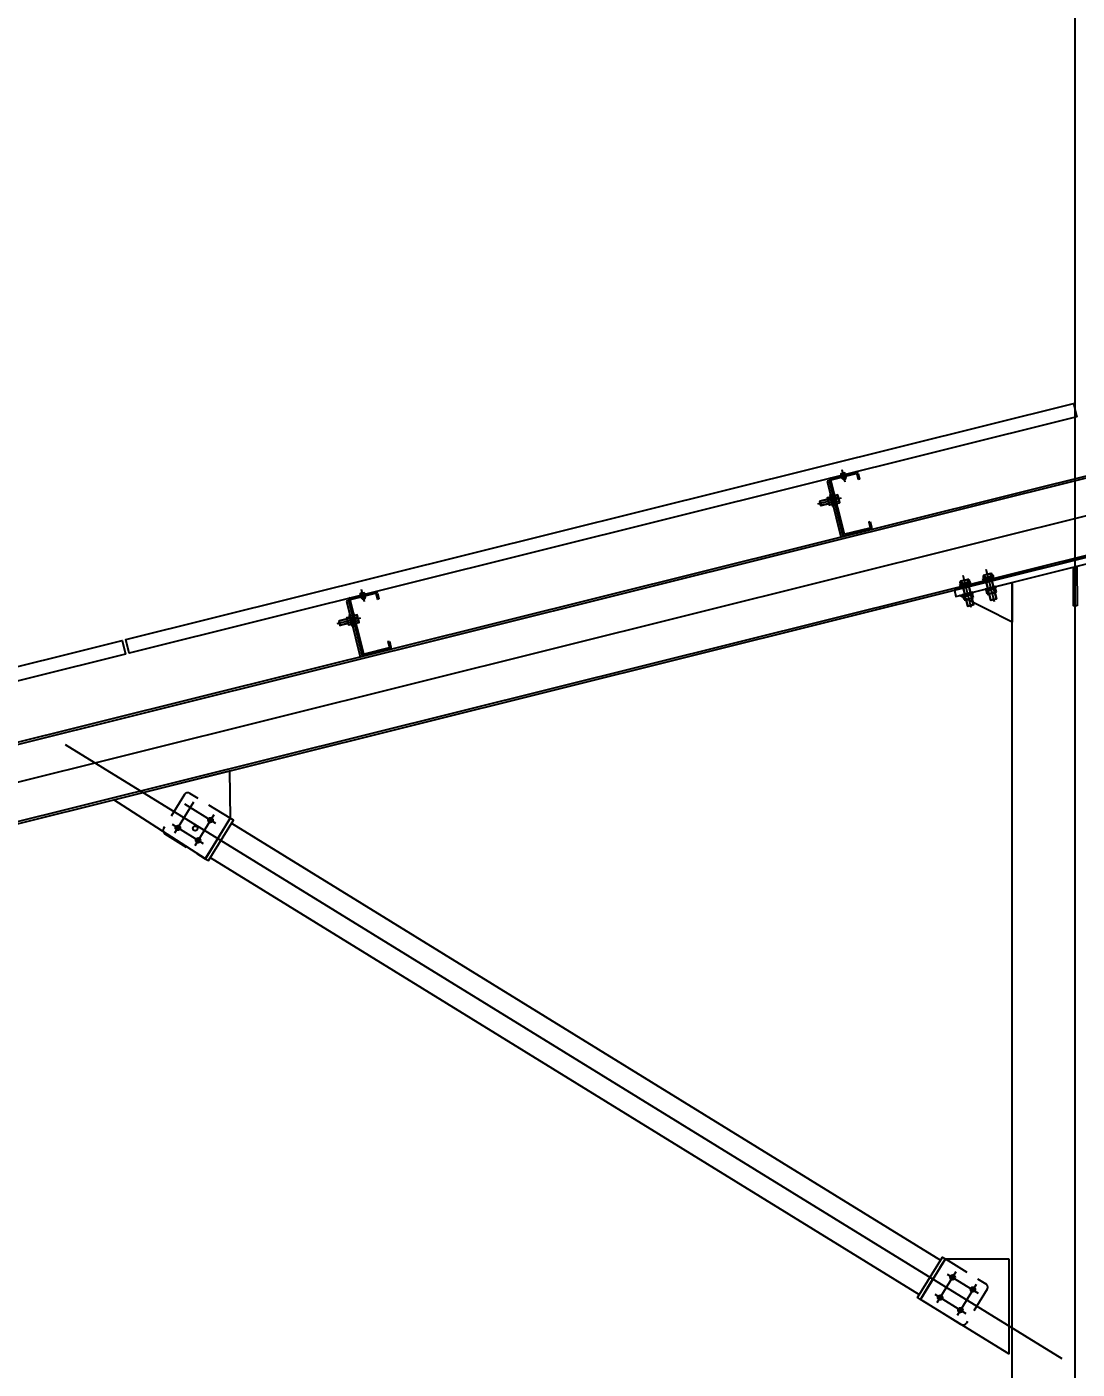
# Model space of a CAD drawing. Header units: millimetres. Extents: x 10297564 to 11610295, y -9287743 to -8409454.
# Drawn here: x 10846479 to 10849129, y -9269981 to -9266593 of the extents above; entities that cross this region are included whole.
import ezdxf

# ---------------------------------------------------------------- set-up
doc = ezdxf.new("R2010")
doc.units = ezdxf.units.MM
doc.header["$LTSCALE"] = 100
for name, pattern in [('CEN', [62, 60, -1, 0, -1]), ('CEN1', [22, 15, -3, 1, -3]), ('HIDDEN2', [4.7625, 3.175, -1.5875])]:
    doc.linetypes.add(name, pattern=pattern)
for name, color, linetype in [('0-TEXT', 7, 'Continuous'), ('BOLT', 210, 'Continuous'), ('CEN', 1, 'CEN1'), ('dim', 7, 'Continuous'), ('H형강', 3, 'Continuous'), ('module', 5, 'Continuous'), ('PLATE', 6, 'Continuous'), ('원형강관', 4, 'Continuous'), ('태양광', 255, 'Continuous')]:
    doc.layers.add(name, color=color, linetype=linetype)
doc.styles.add('돋음', font='Dotum.ttf')
doc.dimstyles.new('NDIM-150', dxfattribs={"dimscale": 75, "dimtxt": 3.5, "dimasz": 1, "dimexe": 2, "dimexo": 1, "dimgap": 1, "dimtad": 1, "dimdec": 0, "dimzin": 0, "dimdsep": 46, "dimtxsty": '돋음', "dimblk": 'dotk', "dimcen": 2, "dimdle": 2, "dimclrd": 4, "dimclre": 4, "dimclrt": 7, "dimadec": 0, "dimazin": 0, "dimtfac": 1, "dimtdec": 0, "dimtix": 1, "dimtmove": 2, "dimatfit": 3, "dimldrblk": 'DIMDOT', "dimfxl": 1, "dimtolj": 1, "dimtzin": 0, "dimlwd": -1, "dimlwe": -1, "dimarcsym": 0})

# ---------------------------------------------------------------- blocks, each defined once
blk = doc.blocks.new('A$C408A3C2D')
at = {"layer": '0-TEXT', "color": 1}
for p, q in [((0.9, 15.4), (0, 8.2)), ((2, 8), (0, 8.2)), ((1.9, 7.4), (0.9, 0)), ((1.9, 7.4), (3.9, 7.2)), ((2.9, 15.4), (2, 8)), ((2.9, 0), (3.9, 7.2))]:
    blk.add_line(p, q, dxfattribs=at)
for points in [[(2.9, 7.3), (2.9, 15.4), (0.9, 15.4)], [(0.9, 8.1), (0.9, 0), (2.9, 0)]]:
    blk.add_lwpolyline(points, dxfattribs=at)
blk = doc.blocks.new('M16-70L-1')
at = {"layer": 'BOLT', "color": 8}
for p, q in [((-50731.9, 395004), (-50729.8, 394998)), ((-50712, 395012.1), (-50730.1, 395005.5)), ((-50707.4, 395006.2), (-50729.8, 394998)), ((-50727.9, 395006.3), (-50725.5, 394999.6)), ((-50725.4, 394997.4), (-50716.8, 394973.9)), ((-50724.4, 394997.7), (-50715.8, 394974.2)), ((-50714.2, 395011.3), (-50711.8, 395004.6)), ((-50711.4, 395002.5), (-50702.8, 394979)), ((-50710.4, 395002.8), (-50701.8, 394979.3)), ((-50709.6, 395012.1), (-50707.4, 395006.2)), ((-50696.5, 394976.2), (-50718.9, 394968)), ((-50716, 394960), (-50718.9, 394968)), ((-50716.1, 394971.9, 0), (-50716.1, 394971.9, 0)), ((-50715.1, 394972.2, 0), (-50715.1, 394972.2, 0)), ((-50711.3, 394960.8), (-50714.5, 394969.6)), ((-50695.5, 394966.5), (-50713.5, 394960)), ((-50712, 394960.5, 0), (-50706.4, 394945.1)), ((-50711, 394960.9, 0), (-50705, 394944.4)), ((-50691.3, 394950.5), (-50706.4, 394945.1)), ((-50692, 394949.2), (-50705, 394944.4)), ((-50702.1, 394977, 0), (-50702.1, 394977, 0)), ((-50701.1, 394977.3, 0), (-50701.1, 394977.3, 0)), ((-50697.6, 394965.8), (-50700.8, 394974.6)), ((-50698, 394965.6, 0), (-50692, 394949.2)), ((-50697, 394966, 0), (-50691.3, 394950.5)), ((-50693.6, 394968.1), (-50696.5, 394976.2)), ((-50691.3, 394950.5), (-50692, 394949.2)), ((-50706.4, 394945.1), (-50705, 394944.4))]:
    blk.add_line(p, q, dxfattribs=at)
for points in [[(-50731.8, 394997.3), (-50731, 394995.3), (-50704.7, 395004.9), (-50705.5, 395006.9)], [(-50722.5, 394971.8), (-50721.8, 394969.8), (-50695.4, 394979.4), (-50696.2, 394981.4)]]:
    blk.add_lwpolyline(points, close=True, dxfattribs=at)
for centre, radius, start, end in [((-50728.8, 395002.2), 3.57, 71.1418, 150.2499), ((-50709.2, 394976.3), 34.6, 97.717, 122.2531), ((-50710.8, 395008.7), 3.57, 69.7253, 148.8334), ((-50714.7, 394963.3), 3.57, 249.7253, 328.8334), ((-50716.3, 394995.8), 34.6, 277.717, 302.2531), ((-50696.7, 394969.9), 3.57, 251.1418, 330.2499)]:
    blk.add_arc(centre, radius, start, end, dxfattribs=at)
at = {"layer": 'CEN'}
blk.add_line((-50725.7, 395021.7), (-50697, 394942.8, 0), dxfattribs=at)
at = {"layer": 'BOLT', "color": 8, "xscale": 1.333333333333333, "yscale": 1.333333333333333, "zscale": 1.333333333333333, "rotation": 289.9875833299714}
blk.add_blockref('A$C408A3C2D', (-50718.8, 394972.2), dxfattribs=at)
blk = doc.blocks.new('M12-50L-1')
at = {"layer": 'CEN', "color": 1, "extrusion": (3.14065e-05, -8.8997e-05, 1)}
blk.add_line((10603646.8, -9122705.5, 0), (10603588.9, -9122726.6, 0), dxfattribs=at)
at = {"layer": '태양광', "extrusion": (3.14065e-05, -8.8997e-05, 1)}
for p, q in [((10603613.6, -9122712, 0), (10603593.2, -9122719.4, 0)), ((10603593.2, -9122719.4, 0), (10603593.6, -9122718.5, 0)), ((10603593.2, -9122719.4, 0), (10603596.8, -9122729.4, 0)), ((10603613.4, -9122711.3, 0), (10603593.6, -9122718.5, 0)), ((10603593.6, -9122718.5, 0), (10603597.7, -9122729.8, 0)), ((10603617.2, -9122721.9, 0), (10603596.8, -9122729.4, 0)), ((10603596.8, -9122729.4, 0), (10603597.7, -9122729.8, 0)), ((10603617.5, -9122722.6, 0), (10603597.7, -9122729.8, 0)), ((10603630.5, -9122705.1, 0), (10603621.8, -9122708.2, 0)), ((10603626.3, -9122707.4, 0), (10603622.1, -9122708.9, 0)), ((10603629.9, -9122717.3, 0), (10603625.7, -9122718.9, 0)), ((10603634.6, -9122716.4, 0), (10603625.9, -9122719.5, 0)), ((10603626.7, -9122706.5, 0), (10603626.3, -9122707.4, 0)), ((10603626.3, -9122707.4, 0), (10603629.9, -9122717.3, 0)), ((10603629.9, -9122717.3, 0), (10603630.8, -9122717.7, 0))]:
    blk.add_line(p, q, dxfattribs=at)
at = {"layer": '태양광', "extrusion": (3.14065e-05, -8.8997e-05, 1), "elevation": 1132.1}
for points in [[(10603618.8, -9122699.7), (10603629, -9122727.9), (10603628.1, -9122728.3), (10603617.8, -9122700.1)], [(10603627.4, -9122696.6), (10603637.7, -9122724.8), (10603638.6, -9122724.4), (10603628.3, -9122696.2)]]:
    blk.add_lwpolyline(points, close=True, dxfattribs=at)
for points in [[(10603637.7, -9122698.7, 0.414214), (10603637.1, -9122698.4), (10603630.5, -9122700.8, 0.414214), (10603630.2, -9122701.4)], [(10603636.7, -9122719.3, 0.414214), (10603637.4, -9122719.6), (10603643.9, -9122717.2, 0.414214), (10603644.2, -9122716.5), (10603637.7, -9122698.7)], [(10603612.2, -9122708, -0.414214), (10603612.5, -9122707.3), (10603619.1, -9122704.9, -0.414214), (10603619.7, -9122705.2)], [(10603626.2, -9122723.1, -0.414214), (10603625.9, -9122723.7), (10603619.3, -9122726.1, -0.414214), (10603618.7, -9122725.8), (10603612.2, -9122708)], [(10603621.1, -9122709, -0.414214), (10603620.8, -9122709.6), (10603614.2, -9122712, -0.414214), (10603613.5, -9122711.7)], [(10603613.9, -9122712.7, -0.414214), (10603614.2, -9122712)], [(10603624.5, -9122718.4, -0.414214), (10603624.2, -9122719), (10603617.6, -9122721.4, -0.414214), (10603617, -9122721.1)], [(10603617.3, -9122722.1, -0.414214), (10603617.6, -9122721.4)], [(10603620.8, -9122709.6, -0.414214), (10603621.4, -9122709.9)], [(10603624.2, -9122719, -0.414214), (10603624.8, -9122719.3)], [(10603631.6, -9122705.2, 0.414214), (10603632.2, -9122705.5), (10603638.8, -9122703.1, 0.414214), (10603639.1, -9122702.4)], [(10603632.2, -9122705.5, 0.414214), (10603631.9, -9122706.1)], [(10603635, -9122714.6, 0.414214), (10603635.6, -9122714.9), (10603642.2, -9122712.5, 0.414214), (10603642.5, -9122711.8)], [(10603635.6, -9122714.9, 0.414214), (10603635.3, -9122715.5)], [(10603639.4, -9122703.4, 0.414214), (10603638.8, -9122703.1)], [(10603642.9, -9122712.8, 0.414214), (10603642.2, -9122712.5)]]:
    blk.add_lwpolyline(points, format="xyb", dxfattribs=at)
blk = doc.blocks.new('C-150X50X20X3.2T')
at = {"layer": '태양광', "color": 6, "extrusion": (3.24347e-05, -8.86228e-05, 1)}
for p, q in [((11610742, -9049860.1, -12.4), (11610694.1, -9049728.6, 0)), ((11610697.1, -9049722.2, -12.4), (11610758.1, -9049700, 0)), ((11610745.8, -9049858.8, -12.4), (11610697.9, -9049727.2, 0)), ((11610698.5, -9049725.9, -12.4), (11610759.6, -9049703.7, -12.4)), ((11610760.8, -9049704.3, 0), (11610766, -9049718.4, 0)), ((11610764.6, -9049702.9, 0), (11610769.7, -9049717, 0)), ((11610769.7, -9049717, 0), (11610766, -9049718.4, 0)), ((11610808.1, -9049837.1, -24.9), (11610747, -9049859.4, -24.9)), ((11610809.5, -9049840.9, -24.9), (11610748.4, -9049863.1, -24.9))]:
    blk.add_line(p, q, dxfattribs=at)
at = {"layer": '태양광', "color": 6}
for p, q in [((11610803.6, -9049821.8, -12.4), (11610807.3, -9049820.4, -12.4)), ((11610803.6, -9049821.8, -12.4), (11610808.7, -9049835.9, -12.4)), ((11610807.3, -9049820.4, -12.4), (11610812.5, -9049834.5, -12.4))]:
    blk.add_line(p, q, dxfattribs=at)
at = {"layer": '태양광', "color": 6, "extrusion": (3.24347e-05, -8.86228e-05, 1)}
for centre, radius, start, end in [((11610698.8, -9049726.8, 1166.2), 5, 110, 200), ((11610698.8, -9049726.8, 1166.2), 1, 110, 200), ((11610759.9, -9049704.6, 1166.2), 5, 20, 110), ((11610759.9, -9049704.6, 1166.2), 1, 20, 110), ((11610746.7, -9049858.4, 1153.7), 5, 200, 290), ((11610746.7, -9049858.4, 1153.7), 1, 200, 290), ((11610807.8, -9049836.1, 1153.7), 1, 290, 20), ((11610807.8, -9049836.1, 1153.7), 5, 290, 20)]:
    blk.add_arc(centre, radius, start, end, dxfattribs=at)
blk = doc.blocks.new('dotk')
blk.add_line((-3, 0), (3, 0))
at = {"const_width": 0.75}
blk.add_lwpolyline([(-0.375, 0, 1), (0.375, 0, 1)], format="xyb", close=True, dxfattribs=at)
blk = doc.blocks.new('*D1128')
at = {"layer": 'defpoints', "color": 0, "linetype": 'ByBlock', "ltscale": 1.8, "transparency": 16777216}
for p in [(10853920.7, -9266346.3), (10851529.9, -9266942.4), (10856107.5, -9269364.5), (10844328.3, -9271099), (10853920.7, -9271099)]:
    blk.add_point(p, dxfattribs=at)
at = {"layer": 'dim', "color": 4, "ltscale": 1.8, "transparency": 16777216}
for p, q in [((10853993.5, -9266328.2), (10855690.4, -9265905.1)), ((10853995.7, -9271099), (10856328.2, -9271099))]:
    blk.add_line(p, q, dxfattribs=at)
blk.add_arc((10834858.6, -9271099), 21319.6, 0.2017, 13.79844, dxfattribs=at)
at = {"layer": 'dim', "color": 4, "linetype": 'ByBlock', "ltscale": 1.8, "transparency": 16777216, "xscale": 75, "yscale": 75, "zscale": 75}
for p, rotation in [((10855544.9, -9265941.3), 103.8992199289865), ((10856178.2, -9271099), 270.1009154271333)]:
    blk.add_blockref('dotk', p, dxfattribs=dict(at, rotation=rotation))
at = {"layer": 'dim', "color": 7, "linetype": 'ByBlock', "ltscale": 1.8, "transparency": 16777216, "insert": (10856224, -9268475.7), "char_height": 262.5, "attachment_point": 5, "rotation": 277.0001, "style": '돋음'}
blk.add_mtext('\\A1;14°', dxfattribs=at)
blk = doc.blocks.new('DIMDOT')
blk.add_line((-1.5, 0), (1.5, 0))
blk.add_circle((0, 0), 0.75)

msp = doc.modelspace()

# ---------------------------------------------------------------- linework, layer by layer
at = {"layer": 'CEN', "linetype": 'Continuous', "ltscale": 2}
msp.add_line((10849124.5, -9272797.5, -13.8), (10849124.5, -9265805.9, -13.8), dxfattribs=at)
at = {"layer": 'CEN', "linetype": 'CEN'}
for p, q in [((10844898.7, -9268886.9, 5.8), (10853497.1, -9266743.1, 5.8)), ((10846575.9, -9268404.3, -13.8), (10849090.4, -9269954, -13.8))]:
    msp.add_line(p, q, dxfattribs=at)
at = {"layer": 'CEN', "color": 1}
for p, q in [((10848535.6, -9267709.7, -13.8), (10848543.4, -9267740.9, -13.8)), ((10848535.6, -9267709.7, -13.8), (10848543.4, -9267740.9, -13.8)), ((10847322.7, -9268012.1, -13.8), (10847330.5, -9268043.3, -13.8))]:
    msp.add_line(p, q, dxfattribs=at)
at = {"layer": 'CEN'}
for p, q in [((10846899.8, -9268549.9, -27.5), (10846851.5, -9268628.2, -27.5)), ((10846956.1, -9268603.4, -27.5), (10846877.8, -9268555.1, -27.5)), ((10846924.6, -9268654.5, -27.5), (10846846.3, -9268606.2, -27.5)), ((10846950.9, -9268581.4, -27.5), (10846902.6, -9268659.7, -27.5)), ((10848823.5, -9269735.4, -13.8), (10848775.2, -9269813.7, -13.8)), ((10848801.4, -9269740.6, -13.8), (10848879.8, -9269788.9, -13.8)), ((10848770, -9269791.7, -13.8), (10848848.3, -9269840, -13.8)), ((10848874.5, -9269766.9, -13.8), (10848826.3, -9269845.2, -13.8))]:
    msp.add_line(p, q, dxfattribs=at)
at = {"layer": 'H형강'}
for p, q in [((10844875.1, -9268792.3, 5.8), (10853473.5, -9266648.5, 5.8)), ((10844876.5, -9268797.6, 5.8), (10853474.8, -9266653.8, 5.8)), ((10844922.2, -9268981, 5.8), (10853520.6, -9266837.2, 5.8)), ((10844923.5, -9268986.3, 5.8), (10853521.9, -9266842.5, 5.8))]:
    msp.add_line(p, q, dxfattribs=at)
at = {"layer": 'module', "color": 170, "elevation": -13.8}
for points in [[(10849128.1, -9267577.3), (10846737.3, -9268173.4), (10846728.9, -9268139.4), (10849119.7, -9267543.3)], [(10846727.6, -9268175.8), (10844336.8, -9268771.9), (10844328.3, -9268737.9), (10846719.2, -9268141.8)]]:
    msp.add_lwpolyline(points, close=True, dxfattribs=at)
at = {"layer": 'PLATE'}
for points, elevation in [([(10848819.6, -9268014.8), (10848823.5, -9268030.3), (10849425.6, -9267880.2), (10849421.7, -9267864.7)], -27.5), ([(10849129, -9268054.3), (10849120, -9268054.3), (10849119.6, -9267956.5), (10849128.6, -9267954.3)], -27.5), ([(10848965.3, -9267995), (10848965.3, -9268095), (10848832, -9268028.2)], -13.8), ([(10846929.4, -9268692.5), (10846698.8, -9268543.6), (10846989.9, -9268471), (10846992.3, -9268590.4)], -27.5), ([(10848956.7, -9269702.5), (10848956.7, -9269942.1), (10848733.8, -9269804.7), (10848796.7, -9269702.5)], -13.8)]:
    msp.add_lwpolyline(points, close=True, dxfattribs=dict(at, elevation=elevation))
at = {"layer": 'PLATE', "linetype": 'HIDDEN2', "ltscale": 0.2}
for points, elevation in [([(10846992.3, -9268590.4), (10846890.1, -9268527.5, 0.414214), (10846876.4, -9268530.7), (10846823.9, -9268615.9, 0.414214), (10846827.2, -9268629.6), (10846929.3, -9268692.6)], -27.5), ([(10848796.7, -9269702.5), (10848898.9, -9269765.5, -0.414214), (10848902.2, -9269779.2), (10848849.7, -9269864.3, -0.414214), (10848835.9, -9269867.6), (10848733.8, -9269804.7)], -13.8)]:
    msp.add_lwpolyline(points, format="xyb", close=True, dxfattribs=dict(at, elevation=elevation))
at = {"layer": 'PLATE'}
for points, elevation in [([(10846929.3, -9268692.6), (10846937, -9268697.3), (10847000, -9268595.2), (10846992.3, -9268590.4), (10846929.3, -9268692.6)], -27.5), ([(10848733.8, -9269804.7), (10848726.1, -9269799.9), (10848789.1, -9269697.8), (10848796.7, -9269702.5), (10848733.8, -9269804.7)], -13.8)]:
    msp.add_lwpolyline(points, dxfattribs=dict(at, elevation=elevation))
for centre in [(10846859.9, -9268614.6, -27.5), (10846903.8, -9268615.9, -27.5), (10846942.5, -9268595, -27.5), (10846911, -9268646.1, -27.5), (10848815.1, -9269749, -13.8), (10848783.6, -9269800.1, -13.8), (10848866.2, -9269779.4, -13.8), (10848834.7, -9269831.6, -13.8)]:
    msp.add_circle(centre, 6, dxfattribs=at)
at = {"layer": '원형강관'}
for p, q in [((10848965.3, -9271398.8, -13.8), (10848965.3, -9267995, -13.8)), ((10846995.1, -9268603, -13.8), (10848784.3, -9269705.6, -13.8)), ((10846941.8, -9268689.5, -13.8), (10848730.9, -9269792.1, -13.8))]:
    msp.add_line(p, q, dxfattribs=at)
at = {"layer": '태양광'}
for p, q in [((10848536.3, -9267724.9, -13.8), (10848537, -9267728, -13.8)), ((10848536.7, -9267726.8, -13.8), (10848537.2, -9267727, -13.8)), ((10848537.2, -9267727, -13.8), (10848542.3, -9267725.8, -13.8)), ((10848537.2, -9267727, -13.8), (10848537.4, -9267727.9, -13.8)), ((10848542.1, -9267723.4, -13.8), (10848542.9, -9267726.5, -13.8)), ((10848542.3, -9267725.8, -13.8), (10848542.6, -9267725.3, -13.8)), ((10848542.3, -9267725.8, -13.8), (10848542.5, -9267726.6, -13.8)), ((10848543.6, -9267730.9, -13.8), (10848544.4, -9267734.3, -13.8)), ((10848543.9, -9267730.9, -13.8), (10848544.7, -9267733.8, -13.8)), ((10848538.1, -9267732.3, -13.8), (10848538.9, -9267735.3, -13.8)), ((10848538.5, -9267732.2, -13.8), (10848539.3, -9267735.5, -13.8)), ((10848538.9, -9267735.3, -13.8), (10848544.7, -9267733.8, -13.8)), ((10848539.3, -9267735.5, -13.8), (10848538.9, -9267735.3, -13.8)), ((10848539.3, -9267735.5, -13.8), (10848544.4, -9267734.3, -13.8)), ((10848544.4, -9267734.3, -13.8), (10848544.7, -9267733.8, -13.8)), ((10847323.4, -9268027.3, -13.8), (10847324.2, -9268030.4, -13.8)), ((10847323.9, -9268029.2, -13.8), (10847324.3, -9268029.5, -13.8)), ((10847324.3, -9268029.5, -13.8), (10847329.4, -9268028.2, -13.8)), ((10847324.3, -9268029.5, -13.8), (10847324.5, -9268030.3, -13.8)), ((10847325.2, -9268034.7, -13.8), (10847326, -9268037.7, -13.8)), ((10847325.6, -9268034.6, -13.8), (10847326.4, -9268037.9, -13.8)), ((10847326, -9268037.7, -13.8), (10847331.8, -9268036.2, -13.8)), ((10847326.4, -9268037.9, -13.8), (10847331.6, -9268036.7, -13.8)), ((10847329.2, -9268025.8, -13.8), (10847330, -9268028.9, -13.8)), ((10847329.4, -9268028.2, -13.8), (10847329.7, -9268027.7, -13.8)), ((10847329.4, -9268028.2, -13.8), (10847329.6, -9268029, -13.8)), ((10847330.7, -9268033.3, -13.8), (10847331.6, -9268036.7, -13.8)), ((10847331.1, -9268033.3, -13.8), (10847331.8, -9268036.2, -13.8)), ((10847331.6, -9268036.7, -13.8), (10847331.8, -9268036.2, -13.8)), ((10847326.4, -9268037.9, -13.8), (10847326, -9268037.7, -13.8))]:
    msp.add_line(p, q, dxfattribs=at)
at = {"layer": '태양광', "elevation": -13.8}
for points in [[(10848531.9, -9267725.9), (10848546.4, -9267722.3), (10848546.3, -9267721.8), (10848531.8, -9267725.5), (10848531.9, -9267725.9)], [(10848532.7, -9267729.1), (10848547.2, -9267725.4), (10848547.3, -9267725.9), (10848532.8, -9267729.5), (10848532.7, -9267729.1)], [(10848542.7, -9267718.6), (10848533.5, -9267720.9), (10848533.4, -9267720.9), (10848533.4, -9267720.9), (10848533.4, -9267721), (10848533.4, -9267721), (10848533.3, -9267721), (10848533.3, -9267721), (10848533.3, -9267721), (10848533.3, -9267721.1), (10848533.3, -9267721.1), (10848533.3, -9267721.1), (10848533.3, -9267721.2), (10848533.3, -9267721.2), (10848533.3, -9267721.2), (10848534.1, -9267724.6), (10848534.1, -9267724.6), (10848534.2, -9267724.7), (10848534.2, -9267724.7), (10848534.2, -9267724.7), (10848534.2, -9267724.8), (10848534.2, -9267724.8), (10848534.3, -9267724.8), (10848534.3, -9267724.8), (10848534.3, -9267724.8), (10848534.4, -9267724.8), (10848534.4, -9267724.8), (10848534.4, -9267724.8)], [(10848545.6, -9267730.5), (10848536.4, -9267732.8), (10848536.4, -9267732.8), (10848536.4, -9267732.8), (10848536.3, -9267732.8), (10848536.3, -9267732.8), (10848536.3, -9267732.7), (10848536.2, -9267732.7), (10848536.2, -9267732.7), (10848536.2, -9267732.7), (10848536.2, -9267732.7), (10848536.2, -9267732.7), (10848536.1, -9267732.6), (10848536.1, -9267732.6), (10848536.1, -9267732.6), (10848535.3, -9267729.2), (10848535.3, -9267729.1), (10848535.3, -9267729.1), (10848535.3, -9267729.1), (10848535.3, -9267729), (10848535.3, -9267729), (10848535.3, -9267729), (10848535.3, -9267729), (10848535.3, -9267728.9), (10848535.4, -9267728.9), (10848535.4, -9267728.9), (10848535.4, -9267728.9), (10848535.5, -9267728.9)], [(10848536.4, -9267724.3), (10848536.4, -9267724.3), (10848536.4, -9267724.3), (10848536.5, -9267724.3), (10848536.5, -9267724.3), (10848536.5, -9267724.2), (10848536.5, -9267724.2), (10848536.5, -9267724.2), (10848536.5, -9267724.2), (10848536.6, -9267724.1), (10848536.6, -9267724.1), (10848536.6, -9267724.1), (10848536.6, -9267724), (10848536.6, -9267724), (10848535.7, -9267720.6), (10848535.7, -9267720.6), (10848535.7, -9267720.6), (10848535.7, -9267720.5), (10848535.7, -9267720.5), (10848535.6, -9267720.5), (10848535.6, -9267720.5), (10848535.6, -9267720.5), (10848535.6, -9267720.4), (10848535.5, -9267720.4), (10848535.5, -9267720.4), (10848535.5, -9267720.4), (10848535.4, -9267720.4), (10848535.4, -9267720.4)], [(10848535.9, -9267720.3), (10848535.9, -9267720.3), (10848535.8, -9267720.3), (10848535.8, -9267720.3), (10848535.8, -9267720.4), (10848535.8, -9267720.4), (10848535.7, -9267720.4), (10848535.7, -9267720.4), (10848535.7, -9267720.5), (10848535.7, -9267720.5), (10848535.7, -9267720.5), (10848535.7, -9267720.6), (10848535.7, -9267720.6), (10848535.7, -9267720.6)], [(10848536.6, -9267724), (10848536.6, -9267724), (10848536.6, -9267724.1), (10848536.6, -9267724.1), (10848536.6, -9267724.1), (10848536.6, -9267724.1), (10848536.7, -9267724.2), (10848536.7, -9267724.2), (10848536.7, -9267724.2), (10848536.7, -9267724.2), (10848536.8, -9267724.2), (10848536.8, -9267724.2), (10848536.8, -9267724.2), (10848536.9, -9267724.2)], [(10848537.4, -9267728.4), (10848537.4, -9267728.4), (10848537.5, -9267728.4), (10848537.5, -9267728.4), (10848537.5, -9267728.4), (10848537.5, -9267728.4), (10848537.6, -9267728.4), (10848537.6, -9267728.4), (10848537.6, -9267728.4), (10848537.6, -9267728.5), (10848537.7, -9267728.5), (10848537.7, -9267728.5), (10848537.7, -9267728.5), (10848537.7, -9267728.6), (10848538.5, -9267732), (10848538.5, -9267732), (10848538.5, -9267732), (10848538.5, -9267732.1), (10848538.5, -9267732.1), (10848538.5, -9267732.1), (10848538.5, -9267732.1), (10848538.5, -9267732.2), (10848538.5, -9267732.2), (10848538.5, -9267732.2), (10848538.4, -9267732.2), (10848538.4, -9267732.2), (10848538.4, -9267732.3), (10848538.4, -9267732.3)], [(10848537.7, -9267728.6), (10848537.7, -9267728.5), (10848537.7, -9267728.5), (10848537.7, -9267728.5), (10848537.7, -9267728.5), (10848537.7, -9267728.4), (10848537.7, -9267728.4), (10848537.7, -9267728.4), (10848537.7, -9267728.3), (10848537.8, -9267728.3), (10848537.8, -9267728.3), (10848537.8, -9267728.3), (10848537.8, -9267728.3), (10848537.9, -9267728.3)], [(10848538.8, -9267732.2), (10848538.8, -9267732.2), (10848538.8, -9267732.2), (10848538.8, -9267732.2), (10848538.7, -9267732.2), (10848538.7, -9267732.1), (10848538.7, -9267732.1), (10848538.6, -9267732.1), (10848538.6, -9267732.1), (10848538.6, -9267732.1), (10848538.6, -9267732), (10848538.6, -9267732), (10848538.6, -9267732), (10848538.5, -9267732)], [(10848541.2, -9267723.1), (10848541.3, -9267723.1), (10848541.3, -9267723.1), (10848541.3, -9267723.1), (10848541.3, -9267723), (10848541.4, -9267723), (10848541.4, -9267723), (10848541.4, -9267723), (10848541.4, -9267723), (10848541.4, -9267722.9), (10848541.4, -9267722.9), (10848541.4, -9267722.9), (10848541.4, -9267722.8), (10848541.4, -9267722.8), (10848540.6, -9267719.4), (10848540.6, -9267719.4), (10848540.5, -9267719.3), (10848540.5, -9267719.3), (10848540.5, -9267719.3), (10848540.5, -9267719.3), (10848540.5, -9267719.3), (10848540.4, -9267719.2), (10848540.4, -9267719.2), (10848540.4, -9267719.2), (10848540.3, -9267719.2), (10848540.3, -9267719.2), (10848540.3, -9267719.2), (10848540.3, -9267719.2)], [(10848540.7, -9267719.1), (10848540.7, -9267719.1), (10848540.7, -9267719.1), (10848540.7, -9267719.1), (10848540.6, -9267719.2), (10848540.6, -9267719.2), (10848540.6, -9267719.2), (10848540.6, -9267719.2), (10848540.6, -9267719.3), (10848540.6, -9267719.3), (10848540.6, -9267719.3), (10848540.6, -9267719.3), (10848540.6, -9267719.4), (10848540.6, -9267719.4)], [(10848541.4, -9267722.8), (10848541.4, -9267722.8), (10848541.4, -9267722.9), (10848541.4, -9267722.9), (10848541.5, -9267722.9), (10848541.5, -9267722.9), (10848541.5, -9267722.9), (10848541.5, -9267723), (10848541.6, -9267723), (10848541.6, -9267723), (10848541.6, -9267723), (10848541.7, -9267723), (10848541.7, -9267723), (10848541.7, -9267723)], [(10848542.2, -9267727.2), (10848542.3, -9267727.2), (10848542.3, -9267727.2), (10848542.3, -9267727.2), (10848542.4, -9267727.2), (10848542.4, -9267727.2), (10848542.4, -9267727.2), (10848542.4, -9267727.2), (10848542.5, -9267727.2), (10848542.5, -9267727.3), (10848542.5, -9267727.3), (10848542.5, -9267727.3), (10848542.5, -9267727.3), (10848542.5, -9267727.4), (10848543.4, -9267730.8), (10848543.4, -9267730.8), (10848543.4, -9267730.8), (10848543.4, -9267730.8), (10848543.4, -9267730.9), (10848543.4, -9267730.9), (10848543.4, -9267730.9), (10848543.4, -9267731), (10848543.3, -9267731), (10848543.3, -9267731), (10848543.3, -9267731), (10848543.3, -9267731), (10848543.2, -9267731.1), (10848543.2, -9267731.1)], [(10848542.5, -9267727.4), (10848542.5, -9267727.3), (10848542.5, -9267727.3), (10848542.5, -9267727.3), (10848542.5, -9267727.2), (10848542.6, -9267727.2), (10848542.6, -9267727.2), (10848542.6, -9267727.2), (10848542.6, -9267727.1), (10848542.6, -9267727.1), (10848542.6, -9267727.1), (10848542.7, -9267727.1), (10848542.7, -9267727.1), (10848542.7, -9267727.1)], [(10848543.7, -9267722.5), (10848543.7, -9267722.5), (10848543.7, -9267722.5), (10848543.7, -9267722.5), (10848543.8, -9267722.4), (10848543.8, -9267722.4), (10848543.8, -9267722.4), (10848543.8, -9267722.4), (10848543.8, -9267722.3), (10848543.8, -9267722.3), (10848543.8, -9267722.3), (10848543.8, -9267722.3), (10848543.8, -9267722.2), (10848543.8, -9267722.2), (10848543, -9267718.8), (10848543, -9267718.8), (10848543, -9267718.7), (10848543, -9267718.7), (10848542.9, -9267718.7), (10848542.9, -9267718.7), (10848542.9, -9267718.7), (10848542.9, -9267718.6), (10848542.8, -9267718.6), (10848542.8, -9267718.6), (10848542.8, -9267718.6), (10848542.7, -9267718.6), (10848542.7, -9267718.6), (10848542.7, -9267718.6)], [(10848543.7, -9267730.9), (10848543.7, -9267730.9), (10848543.6, -9267730.9), (10848543.6, -9267730.9), (10848543.6, -9267730.9), (10848543.5, -9267730.9), (10848543.5, -9267730.9), (10848543.5, -9267730.9), (10848543.5, -9267730.9), (10848543.4, -9267730.9), (10848543.4, -9267730.8), (10848543.4, -9267730.8), (10848543.4, -9267730.8), (10848543.4, -9267730.8)], [(10848544.7, -9267726.6), (10848544.7, -9267726.6), (10848544.7, -9267726.6), (10848544.8, -9267726.6), (10848544.8, -9267726.6), (10848544.8, -9267726.6), (10848544.8, -9267726.6), (10848544.9, -9267726.6), (10848544.9, -9267726.6), (10848544.9, -9267726.7), (10848544.9, -9267726.7), (10848545, -9267726.7), (10848545, -9267726.7), (10848545, -9267726.8), (10848545.8, -9267730.2), (10848545.8, -9267730.2), (10848545.8, -9267730.2), (10848545.8, -9267730.2), (10848545.8, -9267730.3), (10848545.8, -9267730.3), (10848545.8, -9267730.3), (10848545.8, -9267730.4), (10848545.8, -9267730.4), (10848545.7, -9267730.4), (10848545.7, -9267730.4), (10848545.7, -9267730.4), (10848545.7, -9267730.4), (10848545.6, -9267730.5)], [(10847319, -9268028.4), (10847333.6, -9268024.7), (10847333.5, -9268024.2), (10847318.9, -9268027.9), (10847319, -9268028.4)], [(10847319.8, -9268031.5), (10847334.3, -9268027.8), (10847334.5, -9268028.3), (10847319.9, -9268031.9), (10847319.8, -9268031.5)], [(10847329.8, -9268021), (10847320.6, -9268023.3), (10847320.6, -9268023.3), (10847320.5, -9268023.3), (10847320.5, -9268023.4), (10847320.5, -9268023.4), (10847320.5, -9268023.4), (10847320.5, -9268023.4), (10847320.4, -9268023.4), (10847320.4, -9268023.5), (10847320.4, -9268023.5), (10847320.4, -9268023.5), (10847320.4, -9268023.6), (10847320.4, -9268023.6), (10847320.4, -9268023.6), (10847321.3, -9268027), (10847321.3, -9268027), (10847321.3, -9268027.1), (10847321.3, -9268027.1), (10847321.3, -9268027.1), (10847321.3, -9268027.2), (10847321.4, -9268027.2), (10847321.4, -9268027.2), (10847321.4, -9268027.2), (10847321.5, -9268027.2), (10847321.5, -9268027.2), (10847321.5, -9268027.2), (10847321.6, -9268027.2)], [(10847332.8, -9268032.9), (10847323.5, -9268035.2), (10847323.5, -9268035.2), (10847323.5, -9268035.2), (10847323.5, -9268035.2), (10847323.4, -9268035.2), (10847323.4, -9268035.1), (10847323.4, -9268035.1), (10847323.3, -9268035.1), (10847323.3, -9268035.1), (10847323.3, -9268035.1), (10847323.3, -9268035.1), (10847323.3, -9268035), (10847323.3, -9268035), (10847323.2, -9268035), (10847322.4, -9268031.6), (10847322.4, -9268031.5), (10847322.4, -9268031.5), (10847322.4, -9268031.5), (10847322.4, -9268031.4), (10847322.4, -9268031.4), (10847322.4, -9268031.4), (10847322.4, -9268031.4), (10847322.5, -9268031.3), (10847322.5, -9268031.3), (10847322.5, -9268031.3), (10847322.6, -9268031.3), (10847322.6, -9268031.3)], [(10847323.5, -9268026.7), (10847323.5, -9268026.7), (10847323.6, -9268026.7), (10847323.6, -9268026.7), (10847323.6, -9268026.7), (10847323.6, -9268026.6), (10847323.7, -9268026.6), (10847323.7, -9268026.6), (10847323.7, -9268026.6), (10847323.7, -9268026.5), (10847323.7, -9268026.5), (10847323.7, -9268026.5), (10847323.7, -9268026.4), (10847323.7, -9268026.4), (10847322.8, -9268023), (10847322.8, -9268023), (10847322.8, -9268023), (10847322.8, -9268022.9), (10847322.8, -9268022.9), (10847322.8, -9268022.9), (10847322.7, -9268022.9), (10847322.7, -9268022.9), (10847322.7, -9268022.8), (10847322.7, -9268022.8), (10847322.6, -9268022.8), (10847322.6, -9268022.8), (10847322.6, -9268022.8), (10847322.5, -9268022.8)], [(10847323, -9268022.7), (10847323, -9268022.7), (10847323, -9268022.7), (10847322.9, -9268022.8), (10847322.9, -9268022.8), (10847322.9, -9268022.8), (10847322.9, -9268022.8), (10847322.9, -9268022.8), (10847322.8, -9268022.9), (10847322.8, -9268022.9), (10847322.8, -9268022.9), (10847322.8, -9268023), (10847322.8, -9268023), (10847322.8, -9268023)], [(10847323.7, -9268026.4), (10847323.7, -9268026.4), (10847323.7, -9268026.5), (10847323.7, -9268026.5), (10847323.7, -9268026.5), (10847323.8, -9268026.5), (10847323.8, -9268026.6), (10847323.8, -9268026.6), (10847323.8, -9268026.6), (10847323.9, -9268026.6), (10847323.9, -9268026.6), (10847323.9, -9268026.6), (10847324, -9268026.6), (10847324, -9268026.6)], [(10847324.5, -9268030.8), (10847324.6, -9268030.8), (10847324.6, -9268030.8), (10847324.6, -9268030.8), (10847324.6, -9268030.8), (10847324.7, -9268030.8), (10847324.7, -9268030.8), (10847324.7, -9268030.8), (10847324.7, -9268030.8), (10847324.8, -9268030.9), (10847324.8, -9268030.9), (10847324.8, -9268030.9), (10847324.8, -9268030.9), (10847324.8, -9268031), (10847325.7, -9268034.4), (10847325.7, -9268034.4), (10847325.7, -9268034.4), (10847325.7, -9268034.5), (10847325.7, -9268034.5), (10847325.7, -9268034.5), (10847325.7, -9268034.5), (10847325.6, -9268034.6), (10847325.6, -9268034.6), (10847325.6, -9268034.6), (10847325.6, -9268034.6), (10847325.5, -9268034.7), (10847325.5, -9268034.7), (10847325.5, -9268034.7)], [(10847324.8, -9268031), (10847324.8, -9268030.9), (10847324.8, -9268030.9), (10847324.8, -9268030.9), (10847324.8, -9268030.9), (10847324.8, -9268030.8), (10847324.8, -9268030.8), (10847324.9, -9268030.8), (10847324.9, -9268030.7), (10847324.9, -9268030.7), (10847324.9, -9268030.7), (10847325, -9268030.7), (10847325, -9268030.7), (10847325, -9268030.7)], [(10847326, -9268034.6), (10847325.9, -9268034.6), (10847325.9, -9268034.6), (10847325.9, -9268034.6), (10847325.9, -9268034.6), (10847325.8, -9268034.5), (10847325.8, -9268034.5), (10847325.8, -9268034.5), (10847325.7, -9268034.5), (10847325.7, -9268034.5), (10847325.7, -9268034.5), (10847325.7, -9268034.4), (10847325.7, -9268034.4), (10847325.7, -9268034.4)], [(10847328.4, -9268025.5), (10847328.4, -9268025.5), (10847328.4, -9268025.5), (10847328.4, -9268025.5), (10847328.5, -9268025.5), (10847328.5, -9268025.4), (10847328.5, -9268025.4), (10847328.5, -9268025.4), (10847328.5, -9268025.4), (10847328.5, -9268025.3), (10847328.5, -9268025.3), (10847328.5, -9268025.3), (10847328.5, -9268025.2), (10847328.5, -9268025.2), (10847327.7, -9268021.8), (10847327.7, -9268021.8), (10847327.7, -9268021.8), (10847327.7, -9268021.7), (10847327.6, -9268021.7), (10847327.6, -9268021.7), (10847327.6, -9268021.7), (10847327.6, -9268021.6), (10847327.5, -9268021.6), (10847327.5, -9268021.6), (10847327.5, -9268021.6), (10847327.4, -9268021.6), (10847327.4, -9268021.6), (10847327.4, -9268021.6)], [(10847327.9, -9268021.5), (10847327.8, -9268021.5), (10847327.8, -9268021.5), (10847327.8, -9268021.5), (10847327.8, -9268021.6), (10847327.7, -9268021.6), (10847327.7, -9268021.6), (10847327.7, -9268021.6), (10847327.7, -9268021.7), (10847327.7, -9268021.7), (10847327.7, -9268021.7), (10847327.7, -9268021.7), (10847327.7, -9268021.8), (10847327.7, -9268021.8)], [(10847328.5, -9268025.2), (10847328.5, -9268025.2), (10847328.6, -9268025.3), (10847328.6, -9268025.3), (10847328.6, -9268025.3), (10847328.6, -9268025.3), (10847328.6, -9268025.3), (10847328.7, -9268025.4), (10847328.7, -9268025.4), (10847328.7, -9268025.4), (10847328.8, -9268025.4), (10847328.8, -9268025.4), (10847328.8, -9268025.4), (10847328.8, -9268025.4)], [(10847329.4, -9268029.6), (10847329.4, -9268029.6), (10847329.4, -9268029.6), (10847329.5, -9268029.6), (10847329.5, -9268029.6), (10847329.5, -9268029.6), (10847329.5, -9268029.6), (10847329.6, -9268029.6), (10847329.6, -9268029.6), (10847329.6, -9268029.7), (10847329.6, -9268029.7), (10847329.7, -9268029.7), (10847329.7, -9268029.7), (10847329.7, -9268029.8), (10847330.5, -9268033.2), (10847330.5, -9268033.2), (10847330.5, -9268033.2), (10847330.5, -9268033.3), (10847330.5, -9268033.3), (10847330.5, -9268033.3), (10847330.5, -9268033.3), (10847330.5, -9268033.4), (10847330.5, -9268033.4), (10847330.4, -9268033.4), (10847330.4, -9268033.4), (10847330.4, -9268033.4), (10847330.4, -9268033.5), (10847330.3, -9268033.5)], [(10847329.7, -9268029.8), (10847329.7, -9268029.7), (10847329.7, -9268029.7), (10847329.7, -9268029.7), (10847329.7, -9268029.6), (10847329.7, -9268029.6), (10847329.7, -9268029.6), (10847329.7, -9268029.6), (10847329.7, -9268029.5), (10847329.8, -9268029.5), (10847329.8, -9268029.5), (10847329.8, -9268029.5), (10847329.8, -9268029.5), (10847329.9, -9268029.5)], [(10847330.8, -9268024.9), (10847330.8, -9268024.9), (10847330.8, -9268024.9), (10847330.9, -9268024.9), (10847330.9, -9268024.8), (10847330.9, -9268024.8), (10847330.9, -9268024.8), (10847330.9, -9268024.8), (10847331, -9268024.7), (10847331, -9268024.7), (10847331, -9268024.7), (10847331, -9268024.7), (10847331, -9268024.6), (10847331, -9268024.6), (10847330.1, -9268021.2), (10847330.1, -9268021.2), (10847330.1, -9268021.1), (10847330.1, -9268021.1), (10847330.1, -9268021.1), (10847330, -9268021.1), (10847330, -9268021.1), (10847330, -9268021), (10847330, -9268021), (10847329.9, -9268021), (10847329.9, -9268021), (10847329.9, -9268021), (10847329.8, -9268021), (10847329.8, -9268021)], [(10847330.8, -9268033.3), (10847330.8, -9268033.3), (10847330.8, -9268033.4), (10847330.7, -9268033.3), (10847330.7, -9268033.3), (10847330.7, -9268033.3), (10847330.7, -9268033.3), (10847330.6, -9268033.3), (10847330.6, -9268033.3), (10847330.6, -9268033.3), (10847330.6, -9268033.2), (10847330.5, -9268033.2), (10847330.5, -9268033.2), (10847330.5, -9268033.2)], [(10847331.8, -9268029), (10847331.8, -9268029), (10847331.9, -9268029), (10847331.9, -9268029), (10847331.9, -9268029), (10847331.9, -9268029), (10847332, -9268029), (10847332, -9268029), (10847332, -9268029), (10847332, -9268029.1), (10847332.1, -9268029.1), (10847332.1, -9268029.1), (10847332.1, -9268029.1), (10847332.1, -9268029.2), (10847332.9, -9268032.6), (10847333, -9268032.6), (10847333, -9268032.6), (10847333, -9268032.6), (10847332.9, -9268032.7), (10847332.9, -9268032.7), (10847332.9, -9268032.7), (10847332.9, -9268032.8), (10847332.9, -9268032.8), (10847332.9, -9268032.8), (10847332.8, -9268032.8), (10847332.8, -9268032.8), (10847332.8, -9268032.8), (10847332.8, -9268032.9)]]:
    msp.add_lwpolyline(points, dxfattribs=at)
at = {"layer": '태양광', "color": 3, "elevation": -18.6}
for points in [[(10848498.3, -9267739.9), (10848533.2, -9267880.2), (10848539.1, -9267878.8), (10848504.1, -9267738.5), (10848498.3, -9267739.9)], [(10847285.4, -9268042.3), (10847320.4, -9268182.6), (10847326.2, -9268181.2), (10847291.2, -9268040.9), (10847285.4, -9268042.3)]]:
    msp.add_lwpolyline(points, dxfattribs=at)

# ---------------------------------------------------------------- block references
at = {"layer": 'CEN', "linetype": 'CEN', "rotation": 353.9999999847292}
for p in [(247368.7, 946063.2, -13.8), (246155.8, 945760.8, -13.8)]:
    msp.add_blockref('C-150X50X20X3.2T', p, dxfattribs=at)
at = {"layer": 'CEN', "rotation": 353.9999999996497}
for p in [(10858056, -9666122, -27.5), (10857997.8, -9666136.5, -27.5)]:
    msp.add_blockref('M16-70L-1', p, dxfattribs=at)
at = {"layer": 'module', "linetype": 'CEN', "rotation": 353.9999999847292}
for p in [(1256557.5, 913330.8, -18.6), (1255344.6, 913028.3, -18.6)]:
    msp.add_blockref('M12-50L-1', p, dxfattribs=at)

# ---------------------------------------------------------------- dimensions: what is measured, and where the dimension line sits
at = {"layer": 'dim', "linetype": 'ByBlock', "ltscale": 1.8}
dim = msp.add_angular_dim_2l(base=(10856107.5, -9269364.5), line1=((10853920.7, -9271099, -13.8), (10844328.3, -9271099, -13.8)), line2=((10851529.9, -9266942.4, -13.8), (10853920.7, -9266346.3, -13.8)), dimstyle='NDIM-150', dxfattribs=at)
dim.commit()
dim.dimension.update_dxf_attribs({"geometry": '*D1128', "text_midpoint": (10856224, -9268475.7, -13.8)})

doc.saveas('drawing.dxf')
